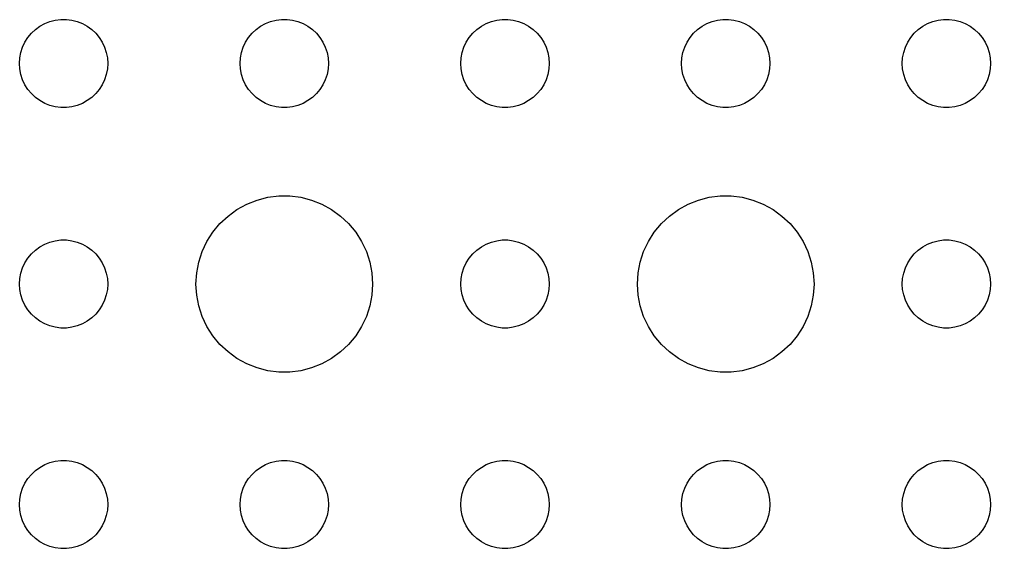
# Model space of a CAD drawing. Header units: metres. Extents: x -134 to 134, y 518 to 1078.
# Drawn here: x -1.5 to 31.5, y 888 to 906 of the extents above; entities that cross this region are included whole.
import ezdxf

# ---------------------------------------------------------------- set-up
doc = ezdxf.new("R2010")
doc.units = ezdxf.units.M

msp = doc.modelspace()

# ---------------------------------------------------------------- linework, layer by layer
for p, q in [((-0.80373, 905.766), (-0.63866, 905.857)), ((-0.63866, 905.857), (-0.46352, 905.927)), ((-0.46352, 905.927), (-0.28107, 905.973)), ((-0.28107, 905.973), (-0.09418, 905.997)), ((-0.09418, 905.997), (0.09418, 905.997)), ((0.09418, 905.997), (0.28107, 905.973)), ((0.28107, 905.973), (0.46352, 905.927)), ((0.46352, 905.927), (0.63866, 905.857)), ((0.63866, 905.857), (0.80373, 905.766)), ((6.69626, 905.766), (6.86133, 905.857)), ((6.86133, 905.857), (7.03647, 905.927)), ((7.03647, 905.927), (7.21892, 905.973)), ((7.21892, 905.973), (7.40581, 905.997)), ((7.40581, 905.997), (7.59418, 905.997)), ((7.59418, 905.997), (7.78107, 905.973)), ((7.78107, 905.973), (7.96352, 905.927)), ((7.96352, 905.927), (8.13866, 905.857)), ((8.13866, 905.857), (8.30373, 905.766)), ((14.1963, 905.766), (14.3613, 905.857)), ((14.3613, 905.857), (14.5365, 905.927)), ((14.5365, 905.927), (14.7189, 905.973)), ((14.7189, 905.973), (14.9058, 905.997)), ((14.9058, 905.997), (15.0942, 905.997)), ((15.0942, 905.997), (15.2811, 905.973)), ((15.2811, 905.973), (15.4635, 905.927)), ((15.4635, 905.927), (15.6387, 905.857)), ((15.6387, 905.857), (15.8037, 905.766)), ((21.6963, 905.766), (21.8613, 905.857)), ((21.8613, 905.857), (22.0365, 905.927)), ((22.0365, 905.927), (22.2189, 905.973)), ((22.2189, 905.973), (22.4058, 905.997)), ((22.4058, 905.997), (22.5942, 905.997)), ((22.5942, 905.997), (22.7811, 905.973)), ((22.7811, 905.973), (22.9635, 905.927)), ((22.9635, 905.927), (23.1387, 905.857)), ((23.1387, 905.857), (23.3037, 905.766)), ((29.1963, 905.766), (29.3613, 905.857)), ((29.3613, 905.857), (29.5365, 905.927)), ((29.5365, 905.927), (29.7189, 905.973)), ((29.7189, 905.973), (29.9058, 905.997)), ((29.9058, 905.997), (30.0942, 905.997)), ((30.0942, 905.997), (30.2811, 905.973)), ((30.2811, 905.973), (30.4635, 905.927)), ((30.4635, 905.927), (30.6387, 905.857)), ((30.6387, 905.857), (30.8037, 905.766)), ((-1.21352, 905.382), (-1.09344, 905.527)), ((-1.09344, 905.527), (-0.95613, 905.656)), ((-0.95613, 905.656), (-0.80373, 905.766)), ((0.80373, 905.766), (0.95613, 905.656)), ((0.95613, 905.656), (1.09344, 905.527)), ((1.09344, 905.527), (1.21352, 905.382)), ((6.28647, 905.382), (6.40654, 905.527)), ((6.40654, 905.527), (6.54385, 905.656)), ((6.54385, 905.656), (6.69626, 905.766)), ((8.30373, 905.766), (8.45613, 905.656)), ((8.45613, 905.656), (8.59344, 905.527)), ((8.59344, 905.527), (8.71352, 905.382)), ((13.7865, 905.382), (13.9065, 905.527)), ((13.9065, 905.527), (14.0439, 905.656)), ((14.0439, 905.656), (14.1963, 905.766)), ((15.8037, 905.766), (15.9561, 905.656)), ((15.9561, 905.656), (16.0934, 905.527)), ((16.0934, 905.527), (16.2135, 905.382)), ((21.2865, 905.382), (21.4065, 905.527)), ((21.4065, 905.527), (21.5439, 905.656)), ((21.5439, 905.656), (21.6963, 905.766)), ((23.3037, 905.766), (23.4561, 905.656)), ((23.4561, 905.656), (23.5934, 905.527)), ((23.5934, 905.527), (23.7135, 905.382)), ((28.7865, 905.382), (28.9065, 905.527)), ((28.9065, 905.527), (29.0439, 905.656)), ((29.0439, 905.656), (29.1963, 905.766)), ((30.8037, 905.766), (30.9561, 905.656)), ((30.9561, 905.656), (31.0934, 905.527)), ((31.0934, 905.527), (31.2135, 905.382)), ((-1.39465, 905.052), (-1.31445, 905.223)), ((-1.31445, 905.223), (-1.21352, 905.382)), ((1.21352, 905.382), (1.31445, 905.223)), ((1.31445, 905.223), (1.39465, 905.052)), ((6.10533, 905.052), (6.18553, 905.223)), ((6.18553, 905.223), (6.28647, 905.382)), ((8.71352, 905.382), (8.81445, 905.223)), ((8.81445, 905.223), (8.89465, 905.052)), ((13.6053, 905.052), (13.6855, 905.223)), ((13.6855, 905.223), (13.7865, 905.382)), ((16.2135, 905.382), (16.3145, 905.223)), ((16.3145, 905.223), (16.3947, 905.052)), ((21.1053, 905.052), (21.1855, 905.223)), ((21.1855, 905.223), (21.2865, 905.382)), ((23.7135, 905.382), (23.8145, 905.223)), ((23.8145, 905.223), (23.8947, 905.052)), ((28.6053, 905.052), (28.6855, 905.223)), ((28.6855, 905.223), (28.7865, 905.382)), ((31.2135, 905.382), (31.3145, 905.223)), ((31.3145, 905.223), (31.3947, 905.052)), ((-1.48816, 904.688), (-1.45287, 904.873)), ((-1.45287, 904.873), (-1.39465, 905.052)), ((1.39465, 905.052), (1.45287, 904.873)), ((1.45287, 904.873), (1.48816, 904.688)), ((6.01183, 904.688), (6.04712, 904.873)), ((6.04712, 904.873), (6.10533, 905.052)), ((8.89465, 905.052), (8.95287, 904.873)), ((8.95287, 904.873), (8.98816, 904.688)), ((13.5118, 904.688), (13.5471, 904.873)), ((13.5471, 904.873), (13.6053, 905.052)), ((16.3947, 905.052), (16.4529, 904.873)), ((16.4529, 904.873), (16.4882, 904.688)), ((21.0118, 904.688), (21.0471, 904.873)), ((21.0471, 904.873), (21.1053, 905.052)), ((23.8947, 905.052), (23.9529, 904.873)), ((23.9529, 904.873), (23.9882, 904.688)), ((28.5118, 904.688), (28.5471, 904.873)), ((28.5471, 904.873), (28.6053, 905.052)), ((31.3947, 905.052), (31.4529, 904.873)), ((31.4529, 904.873), (31.4882, 904.688)), ((-1.5, 904.5), (-1.48816, 904.688)), ((1.48816, 904.688), (1.5, 904.5)), ((6, 904.5), (6.01183, 904.688)), ((8.98816, 904.688), (9, 904.5)), ((13.5, 904.5), (13.5118, 904.688)), ((16.4882, 904.688), (16.5, 904.5)), ((21, 904.5), (21.0118, 904.688)), ((23.9882, 904.688), (24, 904.5)), ((28.5, 904.5), (28.5118, 904.688)), ((31.4882, 904.688), (31.5, 904.5)), ((-1.48816, 904.312), (-1.5, 904.5)), ((-1.45287, 904.127), (-1.48816, 904.312)), ((1.48816, 904.312), (1.45287, 904.127)), ((1.5, 904.5), (1.48816, 904.312)), ((6.01183, 904.312), (6, 904.5)), ((6.04712, 904.127), (6.01183, 904.312)), ((8.98816, 904.312), (8.95287, 904.127)), ((9, 904.5), (8.98816, 904.312)), ((13.5118, 904.312), (13.5, 904.5)), ((13.5471, 904.127), (13.5118, 904.312)), ((16.4882, 904.312), (16.4529, 904.127)), ((16.5, 904.5), (16.4882, 904.312)), ((21.0118, 904.312), (21, 904.5)), ((21.0471, 904.127), (21.0118, 904.312)), ((23.9882, 904.312), (23.9529, 904.127)), ((24, 904.5), (23.9882, 904.312)), ((28.5118, 904.312), (28.5, 904.5)), ((28.5471, 904.127), (28.5118, 904.312)), ((31.4882, 904.312), (31.4529, 904.127)), ((31.5, 904.5), (31.4882, 904.312)), ((-1.39465, 903.948), (-1.45287, 904.127)), ((-1.31445, 903.777), (-1.39465, 903.948)), ((1.39465, 903.948), (1.31445, 903.777)), ((1.45287, 904.127), (1.39465, 903.948)), ((6.10533, 903.948), (6.04712, 904.127)), ((6.18553, 903.777), (6.10533, 903.948)), ((8.89465, 903.948), (8.81445, 903.777)), ((8.95287, 904.127), (8.89465, 903.948)), ((13.6053, 903.948), (13.5471, 904.127)), ((13.6855, 903.777), (13.6053, 903.948)), ((16.3947, 903.948), (16.3145, 903.777)), ((16.4529, 904.127), (16.3947, 903.948)), ((21.1053, 903.948), (21.0471, 904.127)), ((21.1855, 903.777), (21.1053, 903.948)), ((23.8947, 903.948), (23.8145, 903.777)), ((23.9529, 904.127), (23.8947, 903.948)), ((28.6053, 903.948), (28.5471, 904.127)), ((28.6855, 903.777), (28.6053, 903.948)), ((31.3947, 903.948), (31.3145, 903.777)), ((31.4529, 904.127), (31.3947, 903.948)), ((-1.21352, 903.618), (-1.31445, 903.777)), ((-1.09344, 903.473), (-1.21352, 903.618)), ((1.21352, 903.618), (1.09344, 903.473)), ((1.31445, 903.777), (1.21352, 903.618)), ((6.28647, 903.618), (6.18553, 903.777)), ((6.40654, 903.473), (6.28647, 903.618)), ((8.71352, 903.618), (8.59344, 903.473)), ((8.81445, 903.777), (8.71352, 903.618)), ((13.7865, 903.618), (13.6855, 903.777)), ((13.9065, 903.473), (13.7865, 903.618)), ((16.2135, 903.618), (16.0934, 903.473)), ((16.3145, 903.777), (16.2135, 903.618)), ((21.2865, 903.618), (21.1855, 903.777)), ((21.4065, 903.473), (21.2865, 903.618)), ((23.7135, 903.618), (23.5934, 903.473)), ((23.8145, 903.777), (23.7135, 903.618)), ((28.7865, 903.618), (28.6855, 903.777)), ((28.9065, 903.473), (28.7865, 903.618)), ((31.2135, 903.618), (31.0934, 903.473)), ((31.3145, 903.777), (31.2135, 903.618)), ((-0.95613, 903.344), (-1.09344, 903.473)), ((-0.80373, 903.234), (-0.95613, 903.344)), ((-0.63866, 903.143), (-0.80373, 903.234)), ((0.80373, 903.234), (0.63866, 903.143)), ((0.95613, 903.344), (0.80373, 903.234)), ((1.09344, 903.473), (0.95613, 903.344)), ((6.54385, 903.344), (6.40654, 903.473)), ((6.69626, 903.234), (6.54385, 903.344)), ((6.86133, 903.143), (6.69626, 903.234)), ((8.30373, 903.234), (8.13866, 903.143)), ((8.45613, 903.344), (8.30373, 903.234)), ((8.59344, 903.473), (8.45613, 903.344)), ((14.0439, 903.344), (13.9065, 903.473)), ((14.1963, 903.234), (14.0439, 903.344)), ((14.3613, 903.143), (14.1963, 903.234)), ((15.8037, 903.234), (15.6387, 903.143)), ((15.9561, 903.344), (15.8037, 903.234)), ((16.0934, 903.473), (15.9561, 903.344)), ((21.5439, 903.344), (21.4065, 903.473)), ((21.6963, 903.234), (21.5439, 903.344)), ((21.8613, 903.143), (21.6963, 903.234)), ((23.3037, 903.234), (23.1387, 903.143)), ((23.4561, 903.344), (23.3037, 903.234)), ((23.5934, 903.473), (23.4561, 903.344)), ((29.0439, 903.344), (28.9065, 903.473)), ((29.1963, 903.234), (29.0439, 903.344)), ((29.3613, 903.143), (29.1963, 903.234)), ((30.8037, 903.234), (30.6387, 903.143)), ((30.9561, 903.344), (30.8037, 903.234)), ((31.0934, 903.473), (30.9561, 903.344)), ((-0.46352, 903.073), (-0.63866, 903.143)), ((-0.28107, 903.027), (-0.46352, 903.073)), ((-0.09418, 903.003), (-0.28107, 903.027)), ((0.09418, 903.003), (-0.09418, 903.003)), ((0.28107, 903.027), (0.09418, 903.003)), ((0.46352, 903.073), (0.28107, 903.027)), ((0.63866, 903.143), (0.46352, 903.073)), ((7.03647, 903.073), (6.86133, 903.143)), ((7.21892, 903.027), (7.03647, 903.073)), ((7.40581, 903.003), (7.21892, 903.027)), ((7.59418, 903.003), (7.40581, 903.003)), ((7.78107, 903.027), (7.59418, 903.003)), ((7.96352, 903.073), (7.78107, 903.027)), ((8.13866, 903.143), (7.96352, 903.073)), ((14.5365, 903.073), (14.3613, 903.143)), ((14.7189, 903.027), (14.5365, 903.073)), ((14.9058, 903.003), (14.7189, 903.027)), ((15.0942, 903.003), (14.9058, 903.003)), ((15.2811, 903.027), (15.0942, 903.003)), ((15.4635, 903.073), (15.2811, 903.027)), ((15.6387, 903.143), (15.4635, 903.073)), ((22.0365, 903.073), (21.8613, 903.143)), ((22.2189, 903.027), (22.0365, 903.073)), ((22.4058, 903.003), (22.2189, 903.027)), ((22.5942, 903.003), (22.4058, 903.003)), ((22.7811, 903.027), (22.5942, 903.003)), ((22.9635, 903.073), (22.7811, 903.027)), ((23.1387, 903.143), (22.9635, 903.073)), ((29.5365, 903.073), (29.3613, 903.143)), ((29.7189, 903.027), (29.5365, 903.073)), ((29.9058, 903.003), (29.7189, 903.027)), ((30.0942, 903.003), (29.9058, 903.003)), ((30.2811, 903.027), (30.0942, 903.003)), ((30.4635, 903.073), (30.2811, 903.027)), ((30.6387, 903.143), (30.4635, 903.073)), ((6.57294, 899.853), (6.93785, 899.947)), ((6.93785, 899.947), (7.31161, 899.994)), ((7.31161, 899.994), (7.68837, 899.994)), ((7.68837, 899.994), (8.06213, 899.947)), ((8.06213, 899.947), (8.42705, 899.853)), ((21.5729, 899.853), (21.9379, 899.947)), ((21.9379, 899.947), (22.3116, 899.994)), ((22.3116, 899.994), (22.6884, 899.994)), ((22.6884, 899.994), (23.0621, 899.947)), ((23.0621, 899.947), (23.427, 899.853)), ((5.89252, 899.533), (6.22266, 899.714)), ((6.22266, 899.714), (6.57294, 899.853)), ((8.42705, 899.853), (8.77733, 899.714)), ((8.77733, 899.714), (9.10747, 899.533)), ((20.8925, 899.533), (21.2227, 899.714)), ((21.2227, 899.714), (21.5729, 899.853)), ((23.427, 899.853), (23.7773, 899.714)), ((23.7773, 899.714), (24.1075, 899.533)), ((5.31308, 899.054), (5.58772, 899.312)), ((5.58772, 899.312), (5.89252, 899.533)), ((9.10747, 899.533), (9.41226, 899.312)), ((9.41226, 899.312), (9.6869, 899.054)), ((20.3131, 899.054), (20.5877, 899.312)), ((20.5877, 899.312), (20.8925, 899.533)), ((24.1075, 899.533), (24.4123, 899.312)), ((24.4123, 899.312), (24.6869, 899.054)), ((5.07294, 898.763), (5.31308, 899.054)), ((9.6869, 899.054), (9.92705, 898.763)), ((20.0729, 898.763), (20.3131, 899.054)), ((24.6869, 899.054), (24.927, 898.763)), ((4.87108, 898.445), (5.07294, 898.763)), ((9.92705, 898.763), (10.1289, 898.445)), ((19.8711, 898.445), (20.0729, 898.763)), ((24.927, 898.763), (25.1289, 898.445)), ((-0.95613, 898.156), (-0.80373, 898.266)), ((-0.80373, 898.266), (-0.63866, 898.357)), ((-0.63866, 898.357), (-0.46352, 898.427)), ((-0.46352, 898.427), (-0.28107, 898.473)), ((-0.28107, 898.473), (-0.09418, 898.497)), ((-0.09418, 898.497), (0.09418, 898.497)), ((0.09418, 898.497), (0.28107, 898.473)), ((0.28107, 898.473), (0.46352, 898.427)), ((0.46352, 898.427), (0.63866, 898.357)), ((0.63866, 898.357), (0.80373, 898.266)), ((0.80373, 898.266), (0.95613, 898.156)), ((4.71066, 898.104), (4.87108, 898.445)), ((10.1289, 898.445), (10.2893, 898.104)), ((14.0439, 898.156), (14.1963, 898.266)), ((14.1963, 898.266), (14.3613, 898.357)), ((14.3613, 898.357), (14.5365, 898.427)), ((14.5365, 898.427), (14.7189, 898.473)), ((14.7189, 898.473), (14.9058, 898.497)), ((14.9058, 898.497), (15.0942, 898.497)), ((15.0942, 898.497), (15.2811, 898.473)), ((15.2811, 898.473), (15.4635, 898.427)), ((15.4635, 898.427), (15.6387, 898.357)), ((15.6387, 898.357), (15.8037, 898.266)), ((15.8037, 898.266), (15.9561, 898.156)), ((19.7107, 898.104), (19.8711, 898.445)), ((25.1289, 898.445), (25.2893, 898.104)), ((29.0439, 898.156), (29.1963, 898.266)), ((29.1963, 898.266), (29.3613, 898.357)), ((29.3613, 898.357), (29.5365, 898.427)), ((29.5365, 898.427), (29.7189, 898.473)), ((29.7189, 898.473), (29.9058, 898.497)), ((29.9058, 898.497), (30.0942, 898.497)), ((30.0942, 898.497), (30.2811, 898.473)), ((30.2811, 898.473), (30.4635, 898.427)), ((30.4635, 898.427), (30.6387, 898.357)), ((30.6387, 898.357), (30.8037, 898.266)), ((30.8037, 898.266), (30.9561, 898.156)), ((-1.21352, 897.882), (-1.09344, 898.027)), ((-1.09344, 898.027), (-0.95613, 898.156)), ((0.95613, 898.156), (1.09344, 898.027)), ((1.09344, 898.027), (1.21352, 897.882)), ((4.59424, 897.746), (4.71066, 898.104)), ((10.2893, 898.104), (10.4057, 897.746)), ((13.7865, 897.882), (13.9065, 898.027)), ((13.9065, 898.027), (14.0439, 898.156)), ((15.9561, 898.156), (16.0934, 898.027)), ((16.0934, 898.027), (16.2135, 897.882)), ((19.5942, 897.746), (19.7107, 898.104)), ((25.2893, 898.104), (25.4057, 897.746)), ((28.7865, 897.882), (28.9065, 898.027)), ((28.9065, 898.027), (29.0439, 898.156)), ((30.9561, 898.156), (31.0934, 898.027)), ((31.0934, 898.027), (31.2135, 897.882)), ((-1.39465, 897.552), (-1.31445, 897.723)), ((-1.31445, 897.723), (-1.21352, 897.882)), ((1.21352, 897.882), (1.31445, 897.723)), ((1.31445, 897.723), (1.39465, 897.552)), ((4.52365, 897.376), (4.59424, 897.746)), ((10.4057, 897.746), (10.4763, 897.376)), ((13.6053, 897.552), (13.6855, 897.723)), ((13.6855, 897.723), (13.7865, 897.882)), ((16.2135, 897.882), (16.3145, 897.723)), ((16.3145, 897.723), (16.3947, 897.552)), ((19.5237, 897.376), (19.5942, 897.746)), ((25.4057, 897.746), (25.4763, 897.376)), ((28.6053, 897.552), (28.6855, 897.723)), ((28.6855, 897.723), (28.7865, 897.882)), ((31.2135, 897.882), (31.3145, 897.723)), ((31.3145, 897.723), (31.3947, 897.552)), ((-1.48816, 897.188), (-1.45287, 897.373)), ((-1.45287, 897.373), (-1.39465, 897.552)), ((1.39465, 897.552), (1.45287, 897.373)), ((1.45287, 897.373), (1.48816, 897.188)), ((4.5, 897), (4.52365, 897.376)), ((10.4763, 897.376), (10.5, 897)), ((13.5118, 897.188), (13.5471, 897.373)), ((13.5471, 897.373), (13.6053, 897.552)), ((16.3947, 897.552), (16.4529, 897.373)), ((16.4529, 897.373), (16.4882, 897.188)), ((19.5, 897), (19.5237, 897.376)), ((25.4763, 897.376), (25.5, 897)), ((28.5118, 897.188), (28.5471, 897.373)), ((28.5471, 897.373), (28.6053, 897.552)), ((31.3947, 897.552), (31.4529, 897.373)), ((31.4529, 897.373), (31.4882, 897.188)), ((-1.5, 897), (-1.48816, 897.188)), ((-1.48816, 896.812), (-1.5, 897)), ((1.48816, 897.188), (1.5, 897)), ((1.5, 897), (1.48816, 896.812)), ((4.52365, 896.624), (4.5, 897)), ((10.5, 897), (10.4763, 896.624)), ((13.5, 897), (13.5118, 897.188)), ((13.5118, 896.812), (13.5, 897)), ((16.4882, 897.188), (16.5, 897)), ((16.5, 897), (16.4882, 896.812)), ((19.5237, 896.624), (19.5, 897)), ((25.5, 897), (25.4763, 896.624)), ((28.5, 897), (28.5118, 897.188)), ((28.5118, 896.812), (28.5, 897)), ((31.4882, 897.188), (31.5, 897)), ((31.5, 897), (31.4882, 896.812)), ((-1.45287, 896.627), (-1.48816, 896.812)), ((-1.39465, 896.448), (-1.45287, 896.627)), ((1.45287, 896.627), (1.39465, 896.448)), ((1.48816, 896.812), (1.45287, 896.627)), ((4.59424, 896.254), (4.52365, 896.624)), ((10.4763, 896.624), (10.4057, 896.254)), ((13.5471, 896.627), (13.5118, 896.812)), ((13.6053, 896.448), (13.5471, 896.627)), ((16.4529, 896.627), (16.3947, 896.448)), ((16.4882, 896.812), (16.4529, 896.627)), ((19.5942, 896.254), (19.5237, 896.624)), ((25.4763, 896.624), (25.4057, 896.254)), ((28.5471, 896.627), (28.5118, 896.812)), ((28.6053, 896.448), (28.5471, 896.627)), ((31.4529, 896.627), (31.3947, 896.448)), ((31.4882, 896.812), (31.4529, 896.627)), ((-1.31445, 896.277), (-1.39465, 896.448)), ((1.39465, 896.448), (1.31445, 896.277)), ((13.6855, 896.277), (13.6053, 896.448)), ((16.3947, 896.448), (16.3145, 896.277)), ((28.6855, 896.277), (28.6053, 896.448)), ((31.3947, 896.448), (31.3145, 896.277)), ((-1.21352, 896.118), (-1.31445, 896.277)), ((-1.09344, 895.973), (-1.21352, 896.118)), ((-0.95613, 895.844), (-1.09344, 895.973)), ((1.09344, 895.973), (0.95613, 895.844)), ((1.21352, 896.118), (1.09344, 895.973)), ((1.31445, 896.277), (1.21352, 896.118)), ((4.71066, 895.896), (4.59424, 896.254)), ((10.4057, 896.254), (10.2893, 895.896)), ((13.7865, 896.118), (13.6855, 896.277)), ((13.9065, 895.973), (13.7865, 896.118)), ((14.0439, 895.844), (13.9065, 895.973)), ((16.0934, 895.973), (15.9561, 895.844)), ((16.2135, 896.118), (16.0934, 895.973)), ((16.3145, 896.277), (16.2135, 896.118)), ((19.7107, 895.896), (19.5942, 896.254)), ((25.4057, 896.254), (25.2893, 895.896)), ((28.7865, 896.118), (28.6855, 896.277)), ((28.9065, 895.973), (28.7865, 896.118)), ((29.0439, 895.844), (28.9065, 895.973)), ((31.0934, 895.973), (30.9561, 895.844)), ((31.2135, 896.118), (31.0934, 895.973)), ((31.3145, 896.277), (31.2135, 896.118)), ((-0.80373, 895.734), (-0.95613, 895.844)), ((-0.63866, 895.643), (-0.80373, 895.734)), ((-0.46352, 895.573), (-0.63866, 895.643)), ((0.63866, 895.643), (0.46352, 895.573)), ((0.80373, 895.734), (0.63866, 895.643)), ((0.95613, 895.844), (0.80373, 895.734)), ((4.87108, 895.555), (4.71066, 895.896)), ((10.2893, 895.896), (10.1289, 895.555)), ((14.1963, 895.734), (14.0439, 895.844)), ((14.3613, 895.643), (14.1963, 895.734)), ((14.5365, 895.573), (14.3613, 895.643)), ((15.6387, 895.643), (15.4635, 895.573)), ((15.8037, 895.734), (15.6387, 895.643)), ((15.9561, 895.844), (15.8037, 895.734)), ((19.8711, 895.555), (19.7107, 895.896)), ((25.2893, 895.896), (25.1289, 895.555)), ((29.1963, 895.734), (29.0439, 895.844)), ((29.3613, 895.643), (29.1963, 895.734)), ((29.5365, 895.573), (29.3613, 895.643)), ((30.6387, 895.643), (30.4635, 895.573)), ((30.8037, 895.734), (30.6387, 895.643)), ((30.9561, 895.844), (30.8037, 895.734)), ((-0.28107, 895.527), (-0.46352, 895.573)), ((-0.09418, 895.503), (-0.28107, 895.527)), ((0.09418, 895.503), (-0.09418, 895.503)), ((0.28107, 895.527), (0.09418, 895.503)), ((0.46352, 895.573), (0.28107, 895.527)), ((5.07294, 895.237), (4.87108, 895.555)), ((10.1289, 895.555), (9.92705, 895.237)), ((14.7189, 895.527), (14.5365, 895.573)), ((14.9058, 895.503), (14.7189, 895.527)), ((15.0942, 895.503), (14.9058, 895.503)), ((15.2811, 895.527), (15.0942, 895.503)), ((15.4635, 895.573), (15.2811, 895.527)), ((20.0729, 895.237), (19.8711, 895.555)), ((25.1289, 895.555), (24.927, 895.237)), ((29.7189, 895.527), (29.5365, 895.573)), ((29.9058, 895.503), (29.7189, 895.527)), ((30.0942, 895.503), (29.9058, 895.503)), ((30.2811, 895.527), (30.0942, 895.503)), ((30.4635, 895.573), (30.2811, 895.527)), ((5.31308, 894.946), (5.07294, 895.237)), ((9.92705, 895.237), (9.6869, 894.946)), ((20.3131, 894.946), (20.0729, 895.237)), ((24.927, 895.237), (24.6869, 894.946)), ((5.58772, 894.688), (5.31308, 894.946)), ((5.89252, 894.467), (5.58772, 894.688)), ((9.41226, 894.688), (9.10747, 894.467)), ((9.6869, 894.946), (9.41226, 894.688)), ((20.5877, 894.688), (20.3131, 894.946)), ((20.8925, 894.467), (20.5877, 894.688)), ((24.4123, 894.688), (24.1075, 894.467)), ((24.6869, 894.946), (24.4123, 894.688)), ((6.22266, 894.286), (5.89252, 894.467)), ((9.10747, 894.467), (8.77733, 894.286)), ((21.2227, 894.286), (20.8925, 894.467)), ((24.1075, 894.467), (23.7773, 894.286)), ((6.57294, 894.147), (6.22266, 894.286)), ((6.93785, 894.053), (6.57294, 894.147)), ((7.31161, 894.006), (6.93785, 894.053)), ((7.68837, 894.006), (7.31161, 894.006)), ((8.06213, 894.053), (7.68837, 894.006)), ((8.42705, 894.147), (8.06213, 894.053)), ((8.77733, 894.286), (8.42705, 894.147)), ((21.5729, 894.147), (21.2227, 894.286)), ((21.9379, 894.053), (21.5729, 894.147)), ((22.3116, 894.006), (21.9379, 894.053)), ((22.6884, 894.006), (22.3116, 894.006)), ((23.0621, 894.053), (22.6884, 894.006)), ((23.427, 894.147), (23.0621, 894.053)), ((23.7773, 894.286), (23.427, 894.147)), ((-0.95613, 890.656), (-0.80373, 890.766)), ((-0.80373, 890.766), (-0.63866, 890.857)), ((-0.63866, 890.857), (-0.46352, 890.927)), ((-0.46352, 890.927), (-0.28107, 890.973)), ((-0.28107, 890.973), (-0.09418, 890.997)), ((-0.09418, 890.997), (0.09418, 890.997)), ((0.09418, 890.997), (0.28107, 890.973)), ((0.28107, 890.973), (0.46352, 890.927)), ((0.46352, 890.927), (0.63866, 890.857)), ((0.63866, 890.857), (0.80373, 890.766)), ((0.80373, 890.766), (0.95613, 890.656)), ((6.54385, 890.656), (6.69626, 890.766)), ((6.69626, 890.766), (6.86133, 890.857)), ((6.86133, 890.857), (7.03647, 890.927)), ((7.03647, 890.927), (7.21892, 890.973)), ((7.21892, 890.973), (7.40581, 890.997)), ((7.40581, 890.997), (7.59418, 890.997)), ((7.59418, 890.997), (7.78107, 890.973)), ((7.78107, 890.973), (7.96352, 890.927)), ((7.96352, 890.927), (8.13866, 890.857)), ((8.13866, 890.857), (8.30373, 890.766)), ((8.30373, 890.766), (8.45613, 890.656)), ((14.0439, 890.656), (14.1963, 890.766)), ((14.1963, 890.766), (14.3613, 890.857)), ((14.3613, 890.857), (14.5365, 890.927)), ((14.5365, 890.927), (14.7189, 890.973)), ((14.7189, 890.973), (14.9058, 890.997)), ((14.9058, 890.997), (15.0942, 890.997)), ((15.0942, 890.997), (15.2811, 890.973)), ((15.2811, 890.973), (15.4635, 890.927)), ((15.4635, 890.927), (15.6387, 890.857)), ((15.6387, 890.857), (15.8037, 890.766)), ((15.8037, 890.766), (15.9561, 890.656)), ((21.5439, 890.656), (21.6963, 890.766)), ((21.6963, 890.766), (21.8613, 890.857)), ((21.8613, 890.857), (22.0365, 890.927)), ((22.0365, 890.927), (22.2189, 890.973)), ((22.2189, 890.973), (22.4058, 890.997)), ((22.4058, 890.997), (22.5942, 890.997)), ((22.5942, 890.997), (22.7811, 890.973)), ((22.7811, 890.973), (22.9635, 890.927)), ((22.9635, 890.927), (23.1387, 890.857)), ((23.1387, 890.857), (23.3037, 890.766)), ((23.3037, 890.766), (23.4561, 890.656)), ((29.0439, 890.656), (29.1963, 890.766)), ((29.1963, 890.766), (29.3613, 890.857)), ((29.3613, 890.857), (29.5365, 890.927)), ((29.5365, 890.927), (29.7189, 890.973)), ((29.7189, 890.973), (29.9058, 890.997)), ((29.9058, 890.997), (30.0942, 890.997)), ((30.0942, 890.997), (30.2811, 890.973)), ((30.2811, 890.973), (30.4635, 890.927)), ((30.4635, 890.927), (30.6387, 890.857)), ((30.6387, 890.857), (30.8037, 890.766)), ((30.8037, 890.766), (30.9561, 890.656)), ((-1.31445, 890.223), (-1.21352, 890.382)), ((-1.21352, 890.382), (-1.09344, 890.527)), ((-1.09344, 890.527), (-0.95613, 890.656)), ((0.95613, 890.656), (1.09344, 890.527)), ((1.09344, 890.527), (1.21352, 890.382)), ((1.21352, 890.382), (1.31445, 890.223)), ((6.18553, 890.223), (6.28647, 890.382)), ((6.28647, 890.382), (6.40654, 890.527)), ((6.40654, 890.527), (6.54385, 890.656)), ((8.45613, 890.656), (8.59344, 890.527)), ((8.59344, 890.527), (8.71352, 890.382)), ((8.71352, 890.382), (8.81445, 890.223)), ((13.6855, 890.223), (13.7865, 890.382)), ((13.7865, 890.382), (13.9065, 890.527)), ((13.9065, 890.527), (14.0439, 890.656)), ((15.9561, 890.656), (16.0934, 890.527)), ((16.0934, 890.527), (16.2135, 890.382)), ((16.2135, 890.382), (16.3145, 890.223)), ((21.1855, 890.223), (21.2865, 890.382)), ((21.2865, 890.382), (21.4065, 890.527)), ((21.4065, 890.527), (21.5439, 890.656)), ((23.4561, 890.656), (23.5934, 890.527)), ((23.5934, 890.527), (23.7135, 890.382)), ((23.7135, 890.382), (23.8145, 890.223)), ((28.6855, 890.223), (28.7865, 890.382)), ((28.7865, 890.382), (28.9065, 890.527)), ((28.9065, 890.527), (29.0439, 890.656)), ((30.9561, 890.656), (31.0934, 890.527)), ((31.0934, 890.527), (31.2135, 890.382)), ((31.2135, 890.382), (31.3145, 890.223)), ((-1.45287, 889.873), (-1.39465, 890.052)), ((-1.39465, 890.052), (-1.31445, 890.223)), ((1.31445, 890.223), (1.39465, 890.052)), ((1.39465, 890.052), (1.45287, 889.873)), ((6.04712, 889.873), (6.10533, 890.052)), ((6.10533, 890.052), (6.18553, 890.223)), ((8.81445, 890.223), (8.89465, 890.052)), ((8.89465, 890.052), (8.95287, 889.873)), ((13.5471, 889.873), (13.6053, 890.052)), ((13.6053, 890.052), (13.6855, 890.223)), ((16.3145, 890.223), (16.3947, 890.052)), ((16.3947, 890.052), (16.4529, 889.873)), ((21.0471, 889.873), (21.1053, 890.052)), ((21.1053, 890.052), (21.1855, 890.223)), ((23.8145, 890.223), (23.8947, 890.052)), ((23.8947, 890.052), (23.9529, 889.873)), ((28.5471, 889.873), (28.6053, 890.052)), ((28.6053, 890.052), (28.6855, 890.223)), ((31.3145, 890.223), (31.3947, 890.052)), ((31.3947, 890.052), (31.4529, 889.873)), ((-1.5, 889.5), (-1.48816, 889.688)), ((-1.48816, 889.688), (-1.45287, 889.873)), ((1.45287, 889.873), (1.48816, 889.688)), ((1.48816, 889.688), (1.5, 889.5)), ((6, 889.5), (6.01183, 889.688)), ((6.01183, 889.688), (6.04712, 889.873)), ((8.95287, 889.873), (8.98816, 889.688)), ((8.98816, 889.688), (9, 889.5)), ((13.5, 889.5), (13.5118, 889.688)), ((13.5118, 889.688), (13.5471, 889.873)), ((16.4529, 889.873), (16.4882, 889.688)), ((16.4882, 889.688), (16.5, 889.5)), ((21, 889.5), (21.0118, 889.688)), ((21.0118, 889.688), (21.0471, 889.873)), ((23.9529, 889.873), (23.9882, 889.688)), ((23.9882, 889.688), (24, 889.5)), ((28.5, 889.5), (28.5118, 889.688)), ((28.5118, 889.688), (28.5471, 889.873)), ((31.4529, 889.873), (31.4882, 889.688)), ((31.4882, 889.688), (31.5, 889.5)), ((-1.48816, 889.312), (-1.5, 889.5)), ((1.5, 889.5), (1.48816, 889.312)), ((6.01183, 889.312), (6, 889.5)), ((9, 889.5), (8.98816, 889.312)), ((13.5118, 889.312), (13.5, 889.5)), ((16.5, 889.5), (16.4882, 889.312)), ((21.0118, 889.312), (21, 889.5)), ((24, 889.5), (23.9882, 889.312)), ((28.5118, 889.312), (28.5, 889.5)), ((31.5, 889.5), (31.4882, 889.312)), ((-1.45287, 889.127), (-1.48816, 889.312)), ((-1.39465, 888.948), (-1.45287, 889.127)), ((1.45287, 889.127), (1.39465, 888.948)), ((1.48816, 889.312), (1.45287, 889.127)), ((6.04712, 889.127), (6.01183, 889.312)), ((6.10533, 888.948), (6.04712, 889.127)), ((8.95287, 889.127), (8.89465, 888.948)), ((8.98816, 889.312), (8.95287, 889.127)), ((13.5471, 889.127), (13.5118, 889.312)), ((13.6053, 888.948), (13.5471, 889.127)), ((16.4529, 889.127), (16.3947, 888.948)), ((16.4882, 889.312), (16.4529, 889.127)), ((21.0471, 889.127), (21.0118, 889.312)), ((21.1053, 888.948), (21.0471, 889.127)), ((23.9529, 889.127), (23.8947, 888.948)), ((23.9882, 889.312), (23.9529, 889.127)), ((28.5471, 889.127), (28.5118, 889.312)), ((28.6053, 888.948), (28.5471, 889.127)), ((31.4529, 889.127), (31.3947, 888.948)), ((31.4882, 889.312), (31.4529, 889.127)), ((-1.31445, 888.777), (-1.39465, 888.948)), ((-1.21352, 888.618), (-1.31445, 888.777)), ((1.31445, 888.777), (1.21352, 888.618)), ((1.39465, 888.948), (1.31445, 888.777)), ((6.18553, 888.777), (6.10533, 888.948)), ((6.28647, 888.618), (6.18553, 888.777)), ((8.81445, 888.777), (8.71352, 888.618)), ((8.89465, 888.948), (8.81445, 888.777)), ((13.6855, 888.777), (13.6053, 888.948)), ((13.7865, 888.618), (13.6855, 888.777)), ((16.3145, 888.777), (16.2135, 888.618)), ((16.3947, 888.948), (16.3145, 888.777)), ((21.1855, 888.777), (21.1053, 888.948)), ((21.2865, 888.618), (21.1855, 888.777)), ((23.8145, 888.777), (23.7135, 888.618)), ((23.8947, 888.948), (23.8145, 888.777)), ((28.6855, 888.777), (28.6053, 888.948)), ((28.7865, 888.618), (28.6855, 888.777)), ((31.3145, 888.777), (31.2135, 888.618)), ((31.3947, 888.948), (31.3145, 888.777)), ((-1.09344, 888.473), (-1.21352, 888.618)), ((-0.95613, 888.344), (-1.09344, 888.473)), ((1.09344, 888.473), (0.95613, 888.344)), ((1.21352, 888.618), (1.09344, 888.473)), ((6.40654, 888.473), (6.28647, 888.618)), ((6.54385, 888.344), (6.40654, 888.473)), ((8.59344, 888.473), (8.45613, 888.344)), ((8.71352, 888.618), (8.59344, 888.473)), ((13.9065, 888.473), (13.7865, 888.618)), ((14.0439, 888.344), (13.9065, 888.473)), ((16.0934, 888.473), (15.9561, 888.344)), ((16.2135, 888.618), (16.0934, 888.473)), ((21.4065, 888.473), (21.2865, 888.618)), ((21.5439, 888.344), (21.4065, 888.473)), ((23.5934, 888.473), (23.4561, 888.344)), ((23.7135, 888.618), (23.5934, 888.473)), ((28.9065, 888.473), (28.7865, 888.618)), ((29.0439, 888.344), (28.9065, 888.473)), ((31.0934, 888.473), (30.9561, 888.344)), ((31.2135, 888.618), (31.0934, 888.473)), ((-0.80373, 888.234), (-0.95613, 888.344)), ((-0.63866, 888.143), (-0.80373, 888.234)), ((-0.46352, 888.073), (-0.63866, 888.143)), ((-0.28107, 888.027), (-0.46352, 888.073)), ((0.46352, 888.073), (0.28107, 888.027)), ((0.63866, 888.143), (0.46352, 888.073)), ((0.80373, 888.234), (0.63866, 888.143)), ((0.95613, 888.344), (0.80373, 888.234)), ((6.69626, 888.234), (6.54385, 888.344)), ((6.86133, 888.143), (6.69626, 888.234)), ((7.03647, 888.073), (6.86133, 888.143)), ((7.21892, 888.027), (7.03647, 888.073)), ((7.96352, 888.073), (7.78107, 888.027)), ((8.13866, 888.143), (7.96352, 888.073)), ((8.30373, 888.234), (8.13866, 888.143)), ((8.45613, 888.344), (8.30373, 888.234)), ((14.1963, 888.234), (14.0439, 888.344)), ((14.3613, 888.143), (14.1963, 888.234)), ((14.5365, 888.073), (14.3613, 888.143)), ((14.7189, 888.027), (14.5365, 888.073)), ((15.4635, 888.073), (15.2811, 888.027)), ((15.6387, 888.143), (15.4635, 888.073)), ((15.8037, 888.234), (15.6387, 888.143)), ((15.9561, 888.344), (15.8037, 888.234)), ((21.6963, 888.234), (21.5439, 888.344)), ((21.8613, 888.143), (21.6963, 888.234)), ((22.0365, 888.073), (21.8613, 888.143)), ((22.2189, 888.027), (22.0365, 888.073)), ((22.9635, 888.073), (22.7811, 888.027)), ((23.1387, 888.143), (22.9635, 888.073)), ((23.3037, 888.234), (23.1387, 888.143)), ((23.4561, 888.344), (23.3037, 888.234)), ((29.1963, 888.234), (29.0439, 888.344)), ((29.3613, 888.143), (29.1963, 888.234)), ((29.5365, 888.073), (29.3613, 888.143)), ((29.7189, 888.027), (29.5365, 888.073)), ((30.4635, 888.073), (30.2811, 888.027)), ((30.6387, 888.143), (30.4635, 888.073)), ((30.8037, 888.234), (30.6387, 888.143)), ((30.9561, 888.344), (30.8037, 888.234)), ((-0.09418, 888.003), (-0.28107, 888.027)), ((0.09418, 888.003), (-0.09418, 888.003)), ((0.28107, 888.027), (0.09418, 888.003)), ((7.40581, 888.003), (7.21892, 888.027)), ((7.59418, 888.003), (7.40581, 888.003)), ((7.78107, 888.027), (7.59418, 888.003)), ((14.9058, 888.003), (14.7189, 888.027)), ((15.0942, 888.003), (14.9058, 888.003)), ((15.2811, 888.027), (15.0942, 888.003)), ((22.4058, 888.003), (22.2189, 888.027)), ((22.5942, 888.003), (22.4058, 888.003)), ((22.7811, 888.027), (22.5942, 888.003)), ((29.9058, 888.003), (29.7189, 888.027)), ((30.0942, 888.003), (29.9058, 888.003)), ((30.2811, 888.027), (30.0942, 888.003))]:
    msp.add_line(p, q)

doc.saveas('drawing.dxf')
